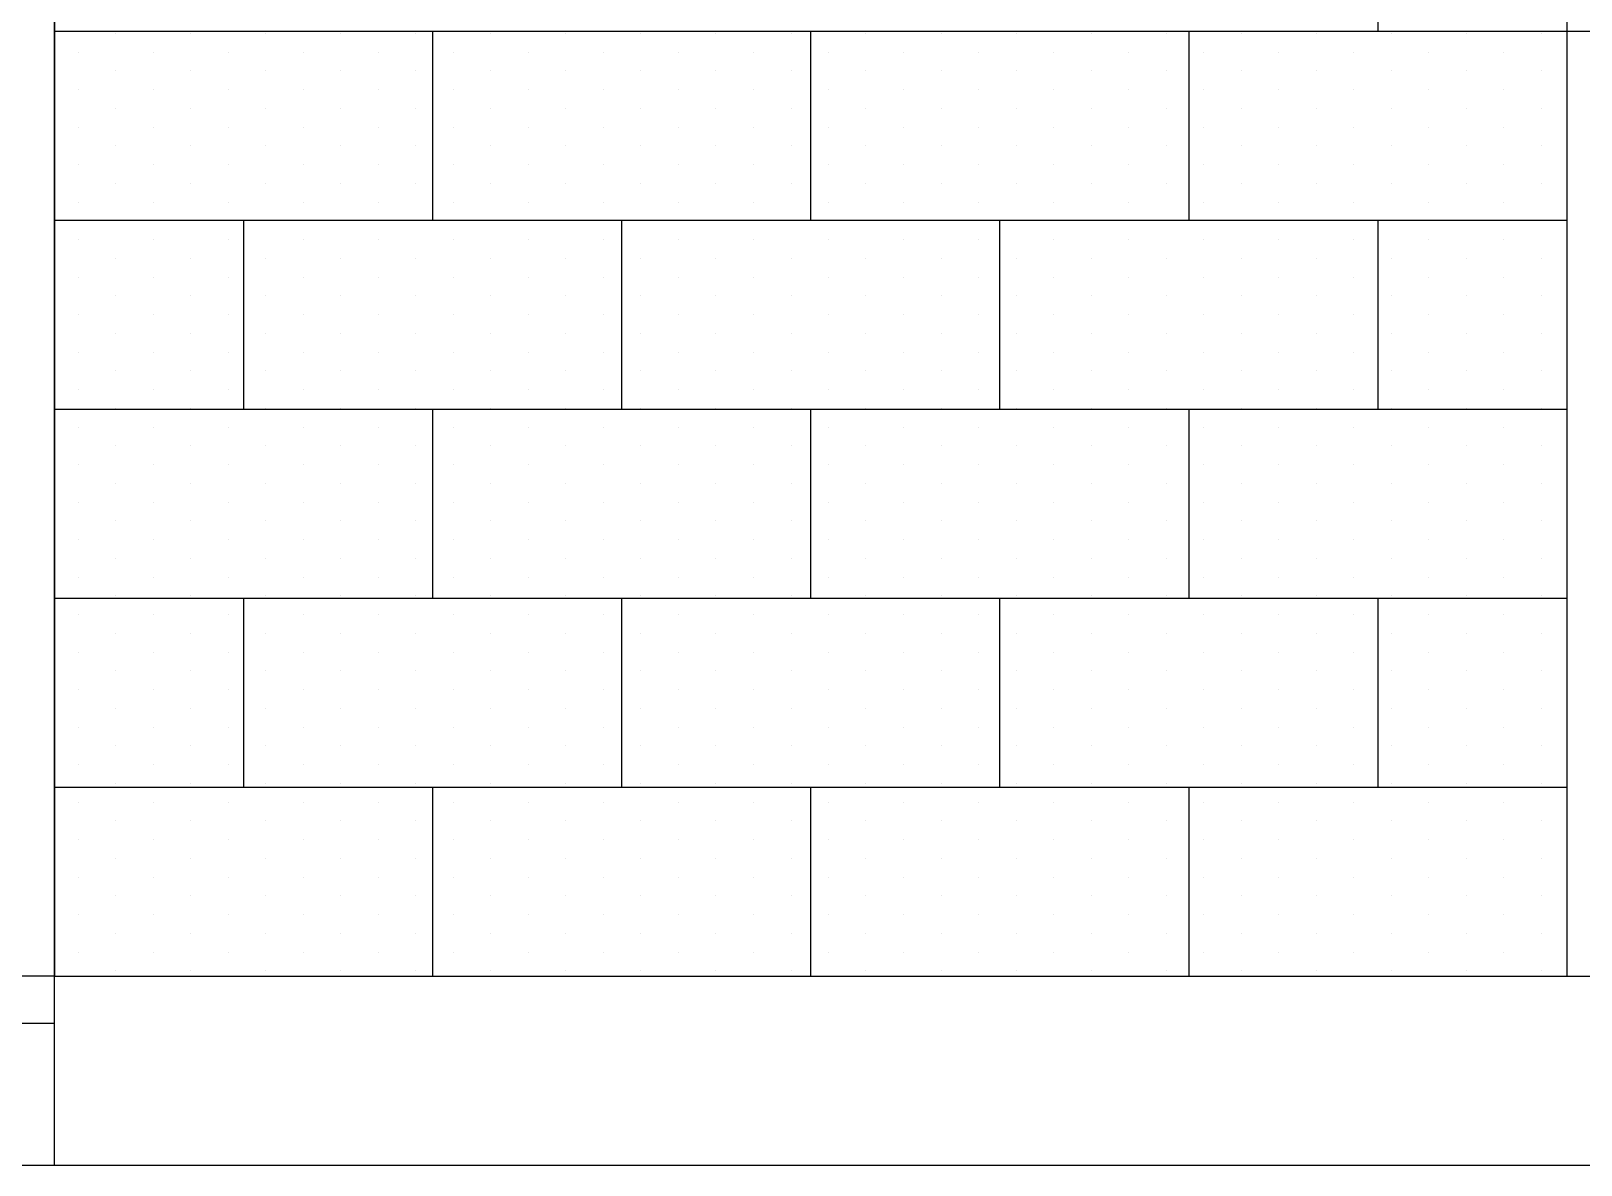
# Paper-space layout 'A000' of a CAD drawing. Header units: millimetres. Extents: x 0 to 841, y 0 to 594.
# Drawn here: x 555.79 to 588.6, y 86.9 to 110.9 of the extents above; entities that cross this region are included whole.
import ezdxf

# ---------------------------------------------------------------- set-up
doc = ezdxf.new("R2010")
doc.units = ezdxf.units.MM
doc.header["$MEASUREMENT"] = 0
doc.layers.add('A-ELEV-MBE1', color=7, linetype='Continuous', lineweight=25)
doc.layers.add('A-ELEV-PATT', color=8, linetype='Continuous', lineweight=13)

psp = doc.layouts.new('A000')

# ---------------------------------------------------------------- linework, layer by layer
at = {"layer": 'A-ELEV-MBE1'}
for p, q in [((556.293, 86.896), (556.293, 142.896)), ((556.293, 134.896), (556.293, 90.896)), ((588.293, 134.896), (588.293, 90.896)), ((584.293, 114.896), (584.293, 110.896)), ((556.293, 110.896), (588.293, 110.896)), ((564.293, 110.896), (564.293, 106.896)), ((572.293, 110.896), (572.293, 106.896)), ((580.293, 110.896), (580.293, 106.896)), ((588.293, 110.896), (604.293, 110.896)), ((556.293, 106.896), (588.293, 106.896)), ((560.293, 106.896), (560.293, 102.896)), ((568.293, 106.896), (568.293, 102.896)), ((576.293, 106.896), (576.293, 102.896)), ((584.293, 106.896), (584.293, 102.896)), ((556.293, 102.896), (588.293, 102.896)), ((564.293, 102.896), (564.293, 98.896)), ((572.293, 102.896), (572.293, 98.896)), ((580.293, 102.896), (580.293, 98.896)), ((556.293, 98.896), (588.293, 98.896)), ((560.293, 98.896), (560.293, 94.896)), ((568.293, 98.896), (568.293, 94.896)), ((576.293, 98.896), (576.293, 94.896)), ((584.293, 98.896), (584.293, 94.896)), ((556.293, 94.896), (588.293, 94.896)), ((564.293, 94.896), (564.293, 90.896)), ((572.293, 94.896), (572.293, 90.896)), ((580.293, 94.896), (580.293, 90.896)), ((556.293, 90.896), (553.319, 90.896)), ((556.293, 90.896), (664.293, 90.896)), ((536.293, 89.896), (556.293, 89.896)), ((492.293, 86.896), (702.204, 86.896))]:
    psp.add_line(p, q, dxfattribs=at)
at = {"layer": 'A-ELEV-PATT', "linetype": 'Continuous'}
for p, q in [((557.589, 110.848), (557.589, 110.848)), ((559.177, 110.848), (559.177, 110.848)), ((560.764, 110.848), (560.764, 110.848)), ((562.352, 110.848), (562.352, 110.848)), ((563.939, 110.848), (563.939, 110.848)), ((565.527, 110.848), (565.527, 110.848)), ((567.114, 110.848), (567.114, 110.848)), ((568.702, 110.848), (568.702, 110.848)), ((570.289, 110.848), (570.289, 110.848)), ((571.877, 110.848), (571.877, 110.848)), ((573.464, 110.848), (573.464, 110.848)), ((575.052, 110.848), (575.052, 110.848)), ((576.639, 110.848), (576.639, 110.848)), ((578.227, 110.848), (578.227, 110.848)), ((579.814, 110.848), (579.814, 110.848)), ((581.402, 110.848), (581.402, 110.848)), ((582.989, 110.848), (582.989, 110.848)), ((584.577, 110.848), (584.577, 110.848)), ((586.164, 110.848), (586.164, 110.848)), ((587.752, 110.848), (587.752, 110.848)), ((556.796, 110.451), (556.796, 110.451)), ((558.383, 110.451), (558.383, 110.451)), ((559.971, 110.451), (559.971, 110.451)), ((561.558, 110.451), (561.558, 110.451)), ((563.146, 110.451), (563.146, 110.451)), ((564.733, 110.451), (564.733, 110.451)), ((566.321, 110.451), (566.321, 110.451)), ((567.908, 110.451), (567.908, 110.451)), ((569.496, 110.451), (569.496, 110.451)), ((571.083, 110.451), (571.083, 110.451)), ((572.671, 110.451), (572.671, 110.451)), ((574.258, 110.451), (574.258, 110.451)), ((575.846, 110.451), (575.846, 110.451)), ((577.433, 110.451), (577.433, 110.451)), ((579.021, 110.451), (579.021, 110.451)), ((580.608, 110.451), (580.608, 110.451)), ((582.196, 110.451), (582.196, 110.451)), ((583.783, 110.451), (583.783, 110.451)), ((585.371, 110.451), (585.371, 110.451)), ((586.958, 110.451), (586.958, 110.451)), ((557.589, 110.054), (557.589, 110.054)), ((559.177, 110.054), (559.177, 110.054)), ((560.764, 110.054), (560.764, 110.054)), ((562.352, 110.054), (562.352, 110.054)), ((563.939, 110.054), (563.939, 110.054)), ((565.527, 110.054), (565.527, 110.054)), ((567.114, 110.054), (567.114, 110.054)), ((568.702, 110.054), (568.702, 110.054)), ((570.289, 110.054), (570.289, 110.054)), ((571.877, 110.054), (571.877, 110.054)), ((573.464, 110.054), (573.464, 110.054)), ((575.052, 110.054), (575.052, 110.054)), ((576.639, 110.054), (576.639, 110.054)), ((578.227, 110.054), (578.227, 110.054)), ((579.814, 110.054), (579.814, 110.054)), ((581.402, 110.054), (581.402, 110.054)), ((582.989, 110.054), (582.989, 110.054)), ((584.577, 110.054), (584.577, 110.054)), ((586.164, 110.054), (586.164, 110.054)), ((587.752, 110.054), (587.752, 110.054)), ((556.796, 109.658), (556.796, 109.658)), ((558.383, 109.658), (558.383, 109.658)), ((559.971, 109.658), (559.971, 109.658)), ((561.558, 109.658), (561.558, 109.658)), ((563.146, 109.658), (563.146, 109.658)), ((564.733, 109.658), (564.733, 109.658)), ((566.321, 109.658), (566.321, 109.658)), ((567.908, 109.658), (567.908, 109.658)), ((569.496, 109.658), (569.496, 109.658)), ((571.083, 109.658), (571.083, 109.658)), ((572.671, 109.658), (572.671, 109.658)), ((574.258, 109.658), (574.258, 109.658)), ((575.846, 109.658), (575.846, 109.658)), ((577.433, 109.658), (577.433, 109.658)), ((579.021, 109.658), (579.021, 109.658)), ((580.608, 109.658), (580.608, 109.658)), ((582.196, 109.658), (582.196, 109.658)), ((583.783, 109.658), (583.783, 109.658)), ((585.371, 109.658), (585.371, 109.658)), ((586.958, 109.658), (586.958, 109.658)), ((557.589, 109.261), (557.589, 109.261)), ((559.177, 109.261), (559.177, 109.261)), ((560.764, 109.261), (560.764, 109.261)), ((562.352, 109.261), (562.352, 109.261)), ((563.939, 109.261), (563.939, 109.261)), ((565.527, 109.261), (565.527, 109.261)), ((567.114, 109.261), (567.114, 109.261)), ((568.702, 109.261), (568.702, 109.261)), ((570.289, 109.261), (570.289, 109.261)), ((571.877, 109.261), (571.877, 109.261)), ((573.464, 109.261), (573.464, 109.261)), ((575.052, 109.261), (575.052, 109.261)), ((576.639, 109.261), (576.639, 109.261)), ((578.227, 109.261), (578.227, 109.261)), ((579.814, 109.261), (579.814, 109.261)), ((581.402, 109.261), (581.402, 109.261)), ((582.989, 109.261), (582.989, 109.261)), ((584.577, 109.261), (584.577, 109.261)), ((586.164, 109.261), (586.164, 109.261)), ((587.752, 109.261), (587.752, 109.261)), ((556.796, 108.864), (556.796, 108.864)), ((558.383, 108.864), (558.383, 108.864)), ((559.971, 108.864), (559.971, 108.864)), ((561.558, 108.864), (561.558, 108.864)), ((563.146, 108.864), (563.146, 108.864)), ((564.733, 108.864), (564.733, 108.864)), ((566.321, 108.864), (566.321, 108.864)), ((567.908, 108.864), (567.908, 108.864)), ((569.496, 108.864), (569.496, 108.864)), ((571.083, 108.864), (571.083, 108.864)), ((572.671, 108.864), (572.671, 108.864)), ((574.258, 108.864), (574.258, 108.864)), ((575.846, 108.864), (575.846, 108.864)), ((577.433, 108.864), (577.433, 108.864)), ((579.021, 108.864), (579.021, 108.864)), ((580.608, 108.864), (580.608, 108.864)), ((582.196, 108.864), (582.196, 108.864)), ((583.783, 108.864), (583.783, 108.864)), ((585.371, 108.864), (585.371, 108.864)), ((586.958, 108.864), (586.958, 108.864)), ((557.589, 108.467), (557.589, 108.467)), ((559.177, 108.467), (559.177, 108.467)), ((560.764, 108.467), (560.764, 108.467)), ((562.352, 108.467), (562.352, 108.467)), ((563.939, 108.467), (563.939, 108.467)), ((565.527, 108.467), (565.527, 108.467)), ((567.114, 108.467), (567.114, 108.467)), ((568.702, 108.467), (568.702, 108.467)), ((570.289, 108.467), (570.289, 108.467)), ((571.877, 108.467), (571.877, 108.467)), ((573.464, 108.467), (573.464, 108.467)), ((575.052, 108.467), (575.052, 108.467)), ((576.639, 108.467), (576.639, 108.467)), ((578.227, 108.467), (578.227, 108.467)), ((579.814, 108.467), (579.814, 108.467)), ((581.402, 108.467), (581.402, 108.467)), ((582.989, 108.467), (582.989, 108.467)), ((584.577, 108.467), (584.577, 108.467)), ((586.164, 108.467), (586.164, 108.467)), ((587.752, 108.467), (587.752, 108.467)), ((556.796, 108.07), (556.796, 108.07)), ((558.383, 108.07), (558.383, 108.07)), ((559.971, 108.07), (559.971, 108.07)), ((561.558, 108.07), (561.558, 108.07)), ((563.146, 108.07), (563.146, 108.07)), ((564.733, 108.07), (564.733, 108.07)), ((566.321, 108.07), (566.321, 108.07)), ((567.908, 108.07), (567.908, 108.07)), ((569.496, 108.07), (569.496, 108.07)), ((571.083, 108.07), (571.083, 108.07)), ((572.671, 108.07), (572.671, 108.07)), ((574.258, 108.07), (574.258, 108.07)), ((575.846, 108.07), (575.846, 108.07)), ((577.433, 108.07), (577.433, 108.07)), ((579.021, 108.07), (579.021, 108.07)), ((580.608, 108.07), (580.608, 108.07)), ((582.196, 108.07), (582.196, 108.07)), ((583.783, 108.07), (583.783, 108.07)), ((585.371, 108.07), (585.371, 108.07)), ((586.958, 108.07), (586.958, 108.07)), ((557.589, 107.673), (557.589, 107.673)), ((559.177, 107.673), (559.177, 107.673)), ((560.764, 107.673), (560.764, 107.673)), ((562.352, 107.673), (562.352, 107.673)), ((563.939, 107.673), (563.939, 107.673)), ((565.527, 107.673), (565.527, 107.673)), ((567.114, 107.673), (567.114, 107.673)), ((568.702, 107.673), (568.702, 107.673)), ((570.289, 107.673), (570.289, 107.673)), ((571.877, 107.673), (571.877, 107.673)), ((573.464, 107.673), (573.464, 107.673)), ((575.052, 107.673), (575.052, 107.673)), ((576.639, 107.673), (576.639, 107.673)), ((578.227, 107.673), (578.227, 107.673)), ((579.814, 107.673), (579.814, 107.673)), ((581.402, 107.673), (581.402, 107.673)), ((582.989, 107.673), (582.989, 107.673)), ((584.577, 107.673), (584.577, 107.673)), ((586.164, 107.673), (586.164, 107.673)), ((587.752, 107.673), (587.752, 107.673)), ((556.796, 107.276), (556.796, 107.276)), ((558.383, 107.276), (558.383, 107.276)), ((559.971, 107.276), (559.971, 107.276)), ((561.558, 107.276), (561.558, 107.276)), ((563.146, 107.276), (563.146, 107.276)), ((564.733, 107.276), (564.733, 107.276)), ((566.321, 107.276), (566.321, 107.276)), ((567.908, 107.276), (567.908, 107.276)), ((569.496, 107.276), (569.496, 107.276)), ((571.083, 107.276), (571.083, 107.276)), ((572.671, 107.276), (572.671, 107.276)), ((574.258, 107.276), (574.258, 107.276)), ((575.846, 107.276), (575.846, 107.276)), ((577.433, 107.276), (577.433, 107.276)), ((579.021, 107.276), (579.021, 107.276)), ((580.608, 107.276), (580.608, 107.276)), ((582.196, 107.276), (582.196, 107.276)), ((583.783, 107.276), (583.783, 107.276)), ((585.371, 107.276), (585.371, 107.276)), ((586.958, 107.276), (586.958, 107.276)), ((557.589, 106.879), (557.589, 106.879)), ((559.177, 106.879), (559.177, 106.879)), ((560.764, 106.879), (560.764, 106.879)), ((562.352, 106.879), (562.352, 106.879)), ((563.939, 106.879), (563.939, 106.879)), ((565.527, 106.879), (565.527, 106.879)), ((567.114, 106.879), (567.114, 106.879)), ((568.702, 106.879), (568.702, 106.879)), ((570.289, 106.879), (570.289, 106.879)), ((571.877, 106.879), (571.877, 106.879)), ((573.464, 106.879), (573.464, 106.879)), ((575.052, 106.879), (575.052, 106.879)), ((576.639, 106.879), (576.639, 106.879)), ((578.227, 106.879), (578.227, 106.879)), ((579.814, 106.879), (579.814, 106.879)), ((581.402, 106.879), (581.402, 106.879)), ((582.989, 106.879), (582.989, 106.879)), ((584.577, 106.879), (584.577, 106.879)), ((586.164, 106.879), (586.164, 106.879)), ((587.752, 106.879), (587.752, 106.879)), ((556.796, 106.483), (556.796, 106.483)), ((558.383, 106.483), (558.383, 106.483)), ((559.971, 106.483), (559.971, 106.483)), ((561.558, 106.483), (561.558, 106.483)), ((563.146, 106.483), (563.146, 106.483)), ((564.733, 106.483), (564.733, 106.483)), ((566.321, 106.483), (566.321, 106.483)), ((567.908, 106.483), (567.908, 106.483)), ((569.496, 106.483), (569.496, 106.483)), ((571.083, 106.483), (571.083, 106.483)), ((572.671, 106.483), (572.671, 106.483)), ((574.258, 106.483), (574.258, 106.483)), ((575.846, 106.483), (575.846, 106.483)), ((577.433, 106.483), (577.433, 106.483)), ((579.021, 106.483), (579.021, 106.483)), ((580.608, 106.483), (580.608, 106.483)), ((582.196, 106.483), (582.196, 106.483)), ((583.783, 106.483), (583.783, 106.483)), ((585.371, 106.483), (585.371, 106.483)), ((586.958, 106.483), (586.958, 106.483)), ((557.589, 106.086), (557.589, 106.086)), ((559.177, 106.086), (559.177, 106.086)), ((560.764, 106.086), (560.764, 106.086)), ((562.352, 106.086), (562.352, 106.086)), ((563.939, 106.086), (563.939, 106.086)), ((565.527, 106.086), (565.527, 106.086)), ((567.114, 106.086), (567.114, 106.086)), ((568.702, 106.086), (568.702, 106.086)), ((570.289, 106.086), (570.289, 106.086)), ((571.877, 106.086), (571.877, 106.086)), ((573.464, 106.086), (573.464, 106.086)), ((575.052, 106.086), (575.052, 106.086)), ((576.639, 106.086), (576.639, 106.086)), ((578.227, 106.086), (578.227, 106.086)), ((579.814, 106.086), (579.814, 106.086)), ((581.402, 106.086), (581.402, 106.086)), ((582.989, 106.086), (582.989, 106.086)), ((584.577, 106.086), (584.577, 106.086)), ((586.164, 106.086), (586.164, 106.086)), ((587.752, 106.086), (587.752, 106.086)), ((556.796, 105.689), (556.796, 105.689)), ((558.383, 105.689), (558.383, 105.689)), ((559.971, 105.689), (559.971, 105.689)), ((561.558, 105.689), (561.558, 105.689)), ((563.146, 105.689), (563.146, 105.689)), ((564.733, 105.689), (564.733, 105.689)), ((566.321, 105.689), (566.321, 105.689)), ((567.908, 105.689), (567.908, 105.689)), ((569.496, 105.689), (569.496, 105.689)), ((571.083, 105.689), (571.083, 105.689)), ((572.671, 105.689), (572.671, 105.689)), ((574.258, 105.689), (574.258, 105.689)), ((575.846, 105.689), (575.846, 105.689)), ((577.433, 105.689), (577.433, 105.689)), ((579.021, 105.689), (579.021, 105.689)), ((580.608, 105.689), (580.608, 105.689)), ((582.196, 105.689), (582.196, 105.689)), ((583.783, 105.689), (583.783, 105.689)), ((585.371, 105.689), (585.371, 105.689)), ((586.958, 105.689), (586.958, 105.689)), ((557.589, 105.292), (557.589, 105.292)), ((559.177, 105.292), (559.177, 105.292)), ((560.764, 105.292), (560.764, 105.292)), ((562.352, 105.292), (562.352, 105.292)), ((563.939, 105.292), (563.939, 105.292)), ((565.527, 105.292), (565.527, 105.292)), ((567.114, 105.292), (567.114, 105.292)), ((568.702, 105.292), (568.702, 105.292)), ((570.289, 105.292), (570.289, 105.292)), ((571.877, 105.292), (571.877, 105.292)), ((573.464, 105.292), (573.464, 105.292)), ((575.052, 105.292), (575.052, 105.292)), ((576.639, 105.292), (576.639, 105.292)), ((578.227, 105.292), (578.227, 105.292)), ((579.814, 105.292), (579.814, 105.292)), ((581.402, 105.292), (581.402, 105.292)), ((582.989, 105.292), (582.989, 105.292)), ((584.577, 105.292), (584.577, 105.292)), ((586.164, 105.292), (586.164, 105.292)), ((587.752, 105.292), (587.752, 105.292)), ((556.796, 104.895), (556.796, 104.895)), ((558.383, 104.895), (558.383, 104.895)), ((559.971, 104.895), (559.971, 104.895)), ((561.558, 104.895), (561.558, 104.895)), ((563.146, 104.895), (563.146, 104.895)), ((564.733, 104.895), (564.733, 104.895)), ((566.321, 104.895), (566.321, 104.895)), ((567.908, 104.895), (567.908, 104.895)), ((569.496, 104.895), (569.496, 104.895)), ((571.083, 104.895), (571.083, 104.895)), ((572.671, 104.895), (572.671, 104.895)), ((574.258, 104.895), (574.258, 104.895)), ((575.846, 104.895), (575.846, 104.895)), ((577.433, 104.895), (577.433, 104.895)), ((579.021, 104.895), (579.021, 104.895)), ((580.608, 104.895), (580.608, 104.895)), ((582.196, 104.895), (582.196, 104.895)), ((583.783, 104.895), (583.783, 104.895)), ((585.371, 104.895), (585.371, 104.895)), ((586.958, 104.895), (586.958, 104.895)), ((557.589, 104.498), (557.589, 104.498)), ((559.177, 104.498), (559.177, 104.498)), ((560.764, 104.498), (560.764, 104.498)), ((562.352, 104.498), (562.352, 104.498)), ((563.939, 104.498), (563.939, 104.498)), ((565.527, 104.498), (565.527, 104.498)), ((567.114, 104.498), (567.114, 104.498)), ((568.702, 104.498), (568.702, 104.498)), ((570.289, 104.498), (570.289, 104.498)), ((571.877, 104.498), (571.877, 104.498)), ((573.464, 104.498), (573.464, 104.498)), ((575.052, 104.498), (575.052, 104.498)), ((576.639, 104.498), (576.639, 104.498)), ((578.227, 104.498), (578.227, 104.498)), ((579.814, 104.498), (579.814, 104.498)), ((581.402, 104.498), (581.402, 104.498)), ((582.989, 104.498), (582.989, 104.498)), ((584.577, 104.498), (584.577, 104.498)), ((586.164, 104.498), (586.164, 104.498)), ((587.752, 104.498), (587.752, 104.498)), ((556.796, 104.101), (556.796, 104.101)), ((558.383, 104.101), (558.383, 104.101)), ((559.971, 104.101), (559.971, 104.101)), ((561.558, 104.101), (561.558, 104.101)), ((563.146, 104.101), (563.146, 104.101)), ((564.733, 104.101), (564.733, 104.101)), ((566.321, 104.101), (566.321, 104.101)), ((567.908, 104.101), (567.908, 104.101)), ((569.496, 104.101), (569.496, 104.101)), ((571.083, 104.101), (571.083, 104.101)), ((572.671, 104.101), (572.671, 104.101)), ((574.258, 104.101), (574.258, 104.101)), ((575.846, 104.101), (575.846, 104.101)), ((577.433, 104.101), (577.433, 104.101)), ((579.021, 104.101), (579.021, 104.101)), ((580.608, 104.101), (580.608, 104.101)), ((582.196, 104.101), (582.196, 104.101)), ((583.783, 104.101), (583.783, 104.101)), ((585.371, 104.101), (585.371, 104.101)), ((586.958, 104.101), (586.958, 104.101)), ((557.589, 103.704), (557.589, 103.704)), ((559.177, 103.704), (559.177, 103.704)), ((560.764, 103.704), (560.764, 103.704)), ((562.352, 103.704), (562.352, 103.704)), ((563.939, 103.704), (563.939, 103.704)), ((565.527, 103.704), (565.527, 103.704)), ((567.114, 103.704), (567.114, 103.704)), ((568.702, 103.704), (568.702, 103.704)), ((570.289, 103.704), (570.289, 103.704)), ((571.877, 103.704), (571.877, 103.704)), ((573.464, 103.704), (573.464, 103.704)), ((575.052, 103.704), (575.052, 103.704)), ((576.639, 103.704), (576.639, 103.704)), ((578.227, 103.704), (578.227, 103.704)), ((579.814, 103.704), (579.814, 103.704)), ((581.402, 103.704), (581.402, 103.704)), ((582.989, 103.704), (582.989, 103.704)), ((584.577, 103.704), (584.577, 103.704)), ((586.164, 103.704), (586.164, 103.704)), ((587.752, 103.704), (587.752, 103.704)), ((556.796, 103.308), (556.796, 103.308)), ((558.383, 103.308), (558.383, 103.308)), ((559.971, 103.308), (559.971, 103.308)), ((561.558, 103.308), (561.558, 103.308)), ((563.146, 103.308), (563.146, 103.308)), ((564.733, 103.308), (564.733, 103.308)), ((566.321, 103.308), (566.321, 103.308)), ((567.908, 103.308), (567.908, 103.308)), ((569.496, 103.308), (569.496, 103.308)), ((571.083, 103.308), (571.083, 103.308)), ((572.671, 103.308), (572.671, 103.308)), ((574.258, 103.308), (574.258, 103.308)), ((575.846, 103.308), (575.846, 103.308)), ((577.433, 103.308), (577.433, 103.308)), ((579.021, 103.308), (579.021, 103.308)), ((580.608, 103.308), (580.608, 103.308)), ((582.196, 103.308), (582.196, 103.308)), ((583.783, 103.308), (583.783, 103.308)), ((585.371, 103.308), (585.371, 103.308)), ((586.958, 103.308), (586.958, 103.308)), ((557.589, 102.911), (557.589, 102.911)), ((559.177, 102.911), (559.177, 102.911)), ((560.764, 102.911), (560.764, 102.911)), ((562.352, 102.911), (562.352, 102.911)), ((563.939, 102.911), (563.939, 102.911)), ((565.527, 102.911), (565.527, 102.911)), ((567.114, 102.911), (567.114, 102.911)), ((568.702, 102.911), (568.702, 102.911)), ((570.289, 102.911), (570.289, 102.911)), ((571.877, 102.911), (571.877, 102.911)), ((573.464, 102.911), (573.464, 102.911)), ((575.052, 102.911), (575.052, 102.911)), ((576.639, 102.911), (576.639, 102.911)), ((578.227, 102.911), (578.227, 102.911)), ((579.814, 102.911), (579.814, 102.911)), ((581.402, 102.911), (581.402, 102.911)), ((582.989, 102.911), (582.989, 102.911)), ((584.577, 102.911), (584.577, 102.911)), ((586.164, 102.911), (586.164, 102.911)), ((587.752, 102.911), (587.752, 102.911)), ((556.796, 102.514), (556.796, 102.514)), ((558.383, 102.514), (558.383, 102.514)), ((559.971, 102.514), (559.971, 102.514)), ((561.558, 102.514), (561.558, 102.514)), ((563.146, 102.514), (563.146, 102.514)), ((564.733, 102.514), (564.733, 102.514)), ((566.321, 102.514), (566.321, 102.514)), ((567.908, 102.514), (567.908, 102.514)), ((569.496, 102.514), (569.496, 102.514)), ((571.083, 102.514), (571.083, 102.514)), ((572.671, 102.514), (572.671, 102.514)), ((574.258, 102.514), (574.258, 102.514)), ((575.846, 102.514), (575.846, 102.514)), ((577.433, 102.514), (577.433, 102.514)), ((579.021, 102.514), (579.021, 102.514)), ((580.608, 102.514), (580.608, 102.514)), ((582.196, 102.514), (582.196, 102.514)), ((583.783, 102.514), (583.783, 102.514)), ((585.371, 102.514), (585.371, 102.514)), ((586.958, 102.514), (586.958, 102.514)), ((557.589, 102.117), (557.589, 102.117)), ((559.177, 102.117), (559.177, 102.117)), ((560.764, 102.117), (560.764, 102.117)), ((562.352, 102.117), (562.352, 102.117)), ((563.939, 102.117), (563.939, 102.117)), ((565.527, 102.117), (565.527, 102.117)), ((567.114, 102.117), (567.114, 102.117)), ((568.702, 102.117), (568.702, 102.117)), ((570.289, 102.117), (570.289, 102.117)), ((571.877, 102.117), (571.877, 102.117)), ((573.464, 102.117), (573.464, 102.117)), ((575.052, 102.117), (575.052, 102.117)), ((576.639, 102.117), (576.639, 102.117)), ((578.227, 102.117), (578.227, 102.117)), ((579.814, 102.117), (579.814, 102.117)), ((581.402, 102.117), (581.402, 102.117)), ((582.989, 102.117), (582.989, 102.117)), ((584.577, 102.117), (584.577, 102.117)), ((586.164, 102.117), (586.164, 102.117)), ((587.752, 102.117), (587.752, 102.117)), ((556.796, 101.72), (556.796, 101.72)), ((558.383, 101.72), (558.383, 101.72)), ((559.971, 101.72), (559.971, 101.72)), ((561.558, 101.72), (561.558, 101.72)), ((563.146, 101.72), (563.146, 101.72)), ((564.733, 101.72), (564.733, 101.72)), ((566.321, 101.72), (566.321, 101.72)), ((567.908, 101.72), (567.908, 101.72)), ((569.496, 101.72), (569.496, 101.72)), ((571.083, 101.72), (571.083, 101.72)), ((572.671, 101.72), (572.671, 101.72)), ((574.258, 101.72), (574.258, 101.72)), ((575.846, 101.72), (575.846, 101.72)), ((577.433, 101.72), (577.433, 101.72)), ((579.021, 101.72), (579.021, 101.72)), ((580.608, 101.72), (580.608, 101.72)), ((582.196, 101.72), (582.196, 101.72)), ((583.783, 101.72), (583.783, 101.72)), ((585.371, 101.72), (585.371, 101.72)), ((586.958, 101.72), (586.958, 101.72)), ((557.589, 101.323), (557.589, 101.323)), ((559.177, 101.323), (559.177, 101.323)), ((560.764, 101.323), (560.764, 101.323)), ((562.352, 101.323), (562.352, 101.323)), ((563.939, 101.323), (563.939, 101.323)), ((565.527, 101.323), (565.527, 101.323)), ((567.114, 101.323), (567.114, 101.323)), ((568.702, 101.323), (568.702, 101.323)), ((570.289, 101.323), (570.289, 101.323)), ((571.877, 101.323), (571.877, 101.323)), ((573.464, 101.323), (573.464, 101.323)), ((575.052, 101.323), (575.052, 101.323)), ((576.639, 101.323), (576.639, 101.323)), ((578.227, 101.323), (578.227, 101.323)), ((579.814, 101.323), (579.814, 101.323)), ((581.402, 101.323), (581.402, 101.323)), ((582.989, 101.323), (582.989, 101.323)), ((584.577, 101.323), (584.577, 101.323)), ((586.164, 101.323), (586.164, 101.323)), ((587.752, 101.323), (587.752, 101.323)), ((556.796, 100.926), (556.796, 100.926)), ((558.383, 100.926), (558.383, 100.926)), ((559.971, 100.926), (559.971, 100.926)), ((561.558, 100.926), (561.558, 100.926)), ((563.146, 100.926), (563.146, 100.926)), ((564.733, 100.926), (564.733, 100.926)), ((566.321, 100.926), (566.321, 100.926)), ((567.908, 100.926), (567.908, 100.926)), ((569.496, 100.926), (569.496, 100.926)), ((571.083, 100.926), (571.083, 100.926)), ((572.671, 100.926), (572.671, 100.926)), ((574.258, 100.926), (574.258, 100.926)), ((575.846, 100.926), (575.846, 100.926)), ((577.433, 100.926), (577.433, 100.926)), ((579.021, 100.926), (579.021, 100.926)), ((580.608, 100.926), (580.608, 100.926)), ((582.196, 100.926), (582.196, 100.926)), ((583.783, 100.926), (583.783, 100.926)), ((585.371, 100.926), (585.371, 100.926)), ((586.958, 100.926), (586.958, 100.926)), ((557.589, 100.529), (557.589, 100.529)), ((559.177, 100.529), (559.177, 100.529)), ((560.764, 100.529), (560.764, 100.529)), ((562.352, 100.529), (562.352, 100.529)), ((563.939, 100.529), (563.939, 100.529)), ((565.527, 100.529), (565.527, 100.529)), ((567.114, 100.529), (567.114, 100.529)), ((568.702, 100.529), (568.702, 100.529)), ((570.289, 100.529), (570.289, 100.529)), ((571.877, 100.529), (571.877, 100.529)), ((573.464, 100.529), (573.464, 100.529)), ((575.052, 100.529), (575.052, 100.529)), ((576.639, 100.529), (576.639, 100.529)), ((578.227, 100.529), (578.227, 100.529)), ((579.814, 100.529), (579.814, 100.529)), ((581.402, 100.529), (581.402, 100.529)), ((582.989, 100.529), (582.989, 100.529)), ((584.577, 100.529), (584.577, 100.529)), ((586.164, 100.529), (586.164, 100.529)), ((587.752, 100.529), (587.752, 100.529)), ((556.796, 100.133), (556.796, 100.133)), ((558.383, 100.133), (558.383, 100.133)), ((559.971, 100.133), (559.971, 100.133)), ((561.558, 100.133), (561.558, 100.133)), ((563.146, 100.133), (563.146, 100.133)), ((564.733, 100.133), (564.733, 100.133)), ((566.321, 100.133), (566.321, 100.133)), ((567.908, 100.133), (567.908, 100.133)), ((569.496, 100.133), (569.496, 100.133)), ((571.083, 100.133), (571.083, 100.133)), ((572.671, 100.133), (572.671, 100.133)), ((574.258, 100.133), (574.258, 100.133)), ((575.846, 100.133), (575.846, 100.133)), ((577.433, 100.133), (577.433, 100.133)), ((579.021, 100.133), (579.021, 100.133)), ((580.608, 100.133), (580.608, 100.133)), ((582.196, 100.133), (582.196, 100.133)), ((583.783, 100.133), (583.783, 100.133)), ((585.371, 100.133), (585.371, 100.133)), ((586.958, 100.133), (586.958, 100.133)), ((557.589, 99.736), (557.589, 99.736)), ((559.177, 99.736), (559.177, 99.736)), ((560.764, 99.736), (560.764, 99.736)), ((562.352, 99.736), (562.352, 99.736)), ((563.939, 99.736), (563.939, 99.736)), ((565.527, 99.736), (565.527, 99.736)), ((567.114, 99.736), (567.114, 99.736)), ((568.702, 99.736), (568.702, 99.736)), ((570.289, 99.736), (570.289, 99.736)), ((571.877, 99.736), (571.877, 99.736)), ((573.464, 99.736), (573.464, 99.736)), ((575.052, 99.736), (575.052, 99.736)), ((576.639, 99.736), (576.639, 99.736)), ((578.227, 99.736), (578.227, 99.736)), ((579.814, 99.736), (579.814, 99.736)), ((581.402, 99.736), (581.402, 99.736)), ((582.989, 99.736), (582.989, 99.736)), ((584.577, 99.736), (584.577, 99.736)), ((586.164, 99.736), (586.164, 99.736)), ((587.752, 99.736), (587.752, 99.736)), ((556.796, 99.339), (556.796, 99.339)), ((558.383, 99.339), (558.383, 99.339)), ((559.971, 99.339), (559.971, 99.339)), ((561.558, 99.339), (561.558, 99.339)), ((563.146, 99.339), (563.146, 99.339)), ((564.733, 99.339), (564.733, 99.339)), ((566.321, 99.339), (566.321, 99.339)), ((567.908, 99.339), (567.908, 99.339)), ((569.496, 99.339), (569.496, 99.339)), ((571.083, 99.339), (571.083, 99.339)), ((572.671, 99.339), (572.671, 99.339)), ((574.258, 99.339), (574.258, 99.339)), ((575.846, 99.339), (575.846, 99.339)), ((577.433, 99.339), (577.433, 99.339)), ((579.021, 99.339), (579.021, 99.339)), ((580.608, 99.339), (580.608, 99.339)), ((582.196, 99.339), (582.196, 99.339)), ((583.783, 99.339), (583.783, 99.339)), ((585.371, 99.339), (585.371, 99.339)), ((586.958, 99.339), (586.958, 99.339)), ((557.589, 98.942), (557.589, 98.942)), ((559.177, 98.942), (559.177, 98.942)), ((560.764, 98.942), (560.764, 98.942)), ((562.352, 98.942), (562.352, 98.942)), ((563.939, 98.942), (563.939, 98.942)), ((565.527, 98.942), (565.527, 98.942)), ((567.114, 98.942), (567.114, 98.942)), ((568.702, 98.942), (568.702, 98.942)), ((570.289, 98.942), (570.289, 98.942)), ((571.877, 98.942), (571.877, 98.942)), ((573.464, 98.942), (573.464, 98.942)), ((575.052, 98.942), (575.052, 98.942)), ((576.639, 98.942), (576.639, 98.942)), ((578.227, 98.942), (578.227, 98.942)), ((579.814, 98.942), (579.814, 98.942)), ((581.402, 98.942), (581.402, 98.942)), ((582.989, 98.942), (582.989, 98.942)), ((584.577, 98.942), (584.577, 98.942)), ((586.164, 98.942), (586.164, 98.942)), ((587.752, 98.942), (587.752, 98.942)), ((556.796, 98.545), (556.796, 98.545)), ((558.383, 98.545), (558.383, 98.545)), ((559.971, 98.545), (559.971, 98.545)), ((561.558, 98.545), (561.558, 98.545)), ((563.146, 98.545), (563.146, 98.545)), ((564.733, 98.545), (564.733, 98.545)), ((566.321, 98.545), (566.321, 98.545)), ((567.908, 98.545), (567.908, 98.545)), ((569.496, 98.545), (569.496, 98.545)), ((571.083, 98.545), (571.083, 98.545)), ((572.671, 98.545), (572.671, 98.545)), ((574.258, 98.545), (574.258, 98.545)), ((575.846, 98.545), (575.846, 98.545)), ((577.433, 98.545), (577.433, 98.545)), ((579.021, 98.545), (579.021, 98.545)), ((580.608, 98.545), (580.608, 98.545)), ((582.196, 98.545), (582.196, 98.545)), ((583.783, 98.545), (583.783, 98.545)), ((585.371, 98.545), (585.371, 98.545)), ((586.958, 98.545), (586.958, 98.545)), ((557.589, 98.148), (557.589, 98.148)), ((559.177, 98.148), (559.177, 98.148)), ((560.764, 98.148), (560.764, 98.148)), ((562.352, 98.148), (562.352, 98.148)), ((563.939, 98.148), (563.939, 98.148)), ((565.527, 98.148), (565.527, 98.148)), ((567.114, 98.148), (567.114, 98.148)), ((568.702, 98.148), (568.702, 98.148)), ((570.289, 98.148), (570.289, 98.148)), ((571.877, 98.148), (571.877, 98.148)), ((573.464, 98.148), (573.464, 98.148)), ((575.052, 98.148), (575.052, 98.148)), ((576.639, 98.148), (576.639, 98.148)), ((578.227, 98.148), (578.227, 98.148)), ((579.814, 98.148), (579.814, 98.148)), ((581.402, 98.148), (581.402, 98.148)), ((582.989, 98.148), (582.989, 98.148)), ((584.577, 98.148), (584.577, 98.148)), ((586.164, 98.148), (586.164, 98.148)), ((587.752, 98.148), (587.752, 98.148)), ((556.796, 97.751), (556.796, 97.751)), ((558.383, 97.751), (558.383, 97.751)), ((559.971, 97.751), (559.971, 97.751)), ((561.558, 97.751), (561.558, 97.751)), ((563.146, 97.751), (563.146, 97.751)), ((564.733, 97.751), (564.733, 97.751)), ((566.321, 97.751), (566.321, 97.751)), ((567.908, 97.751), (567.908, 97.751)), ((569.496, 97.751), (569.496, 97.751)), ((571.083, 97.751), (571.083, 97.751)), ((572.671, 97.751), (572.671, 97.751)), ((574.258, 97.751), (574.258, 97.751)), ((575.846, 97.751), (575.846, 97.751)), ((577.433, 97.751), (577.433, 97.751)), ((579.021, 97.751), (579.021, 97.751)), ((580.608, 97.751), (580.608, 97.751)), ((582.196, 97.751), (582.196, 97.751)), ((583.783, 97.751), (583.783, 97.751)), ((585.371, 97.751), (585.371, 97.751)), ((586.958, 97.751), (586.958, 97.751)), ((557.589, 97.354), (557.589, 97.354)), ((559.177, 97.354), (559.177, 97.354)), ((560.764, 97.354), (560.764, 97.354)), ((562.352, 97.354), (562.352, 97.354)), ((563.939, 97.354), (563.939, 97.354)), ((565.527, 97.354), (565.527, 97.354)), ((567.114, 97.354), (567.114, 97.354)), ((568.702, 97.354), (568.702, 97.354)), ((570.289, 97.354), (570.289, 97.354)), ((571.877, 97.354), (571.877, 97.354)), ((573.464, 97.354), (573.464, 97.354)), ((575.052, 97.354), (575.052, 97.354)), ((576.639, 97.354), (576.639, 97.354)), ((578.227, 97.354), (578.227, 97.354)), ((579.814, 97.354), (579.814, 97.354)), ((581.402, 97.354), (581.402, 97.354)), ((582.989, 97.354), (582.989, 97.354)), ((584.577, 97.354), (584.577, 97.354)), ((586.164, 97.354), (586.164, 97.354)), ((587.752, 97.354), (587.752, 97.354)), ((556.796, 96.958), (556.796, 96.958)), ((558.383, 96.958), (558.383, 96.958)), ((559.971, 96.958), (559.971, 96.958)), ((561.558, 96.958), (561.558, 96.958)), ((563.146, 96.958), (563.146, 96.958)), ((564.733, 96.958), (564.733, 96.958)), ((566.321, 96.958), (566.321, 96.958)), ((567.908, 96.958), (567.908, 96.958)), ((569.496, 96.958), (569.496, 96.958)), ((571.083, 96.958), (571.083, 96.958)), ((572.671, 96.958), (572.671, 96.958)), ((574.258, 96.958), (574.258, 96.958)), ((575.846, 96.958), (575.846, 96.958)), ((577.433, 96.958), (577.433, 96.958)), ((579.021, 96.958), (579.021, 96.958)), ((580.608, 96.958), (580.608, 96.958)), ((582.196, 96.958), (582.196, 96.958)), ((583.783, 96.958), (583.783, 96.958)), ((585.371, 96.958), (585.371, 96.958)), ((586.958, 96.958), (586.958, 96.958)), ((557.589, 96.561), (557.589, 96.561)), ((559.177, 96.561), (559.177, 96.561)), ((560.764, 96.561), (560.764, 96.561)), ((562.352, 96.561), (562.352, 96.561)), ((563.939, 96.561), (563.939, 96.561)), ((565.527, 96.561), (565.527, 96.561)), ((567.114, 96.561), (567.114, 96.561)), ((568.702, 96.561), (568.702, 96.561)), ((570.289, 96.561), (570.289, 96.561)), ((571.877, 96.561), (571.877, 96.561)), ((573.464, 96.561), (573.464, 96.561)), ((575.052, 96.561), (575.052, 96.561)), ((576.639, 96.561), (576.639, 96.561)), ((578.227, 96.561), (578.227, 96.561)), ((579.814, 96.561), (579.814, 96.561)), ((581.402, 96.561), (581.402, 96.561)), ((582.989, 96.561), (582.989, 96.561)), ((584.577, 96.561), (584.577, 96.561)), ((586.164, 96.561), (586.164, 96.561)), ((587.752, 96.561), (587.752, 96.561)), ((556.796, 96.164), (556.796, 96.164)), ((558.383, 96.164), (558.383, 96.164)), ((559.971, 96.164), (559.971, 96.164)), ((561.558, 96.164), (561.558, 96.164)), ((563.146, 96.164), (563.146, 96.164)), ((564.733, 96.164), (564.733, 96.164)), ((566.321, 96.164), (566.321, 96.164)), ((567.908, 96.164), (567.908, 96.164)), ((569.496, 96.164), (569.496, 96.164)), ((571.083, 96.164), (571.083, 96.164)), ((572.671, 96.164), (572.671, 96.164)), ((574.258, 96.164), (574.258, 96.164)), ((575.846, 96.164), (575.846, 96.164)), ((577.433, 96.164), (577.433, 96.164)), ((579.021, 96.164), (579.021, 96.164)), ((580.608, 96.164), (580.608, 96.164)), ((582.196, 96.164), (582.196, 96.164)), ((583.783, 96.164), (583.783, 96.164)), ((585.371, 96.164), (585.371, 96.164)), ((586.958, 96.164), (586.958, 96.164)), ((557.589, 95.767), (557.589, 95.767)), ((559.177, 95.767), (559.177, 95.767)), ((560.764, 95.767), (560.764, 95.767)), ((562.352, 95.767), (562.352, 95.767)), ((563.939, 95.767), (563.939, 95.767)), ((565.527, 95.767), (565.527, 95.767)), ((567.114, 95.767), (567.114, 95.767)), ((568.702, 95.767), (568.702, 95.767)), ((570.289, 95.767), (570.289, 95.767)), ((571.877, 95.767), (571.877, 95.767)), ((573.464, 95.767), (573.464, 95.767)), ((575.052, 95.767), (575.052, 95.767)), ((576.639, 95.767), (576.639, 95.767)), ((578.227, 95.767), (578.227, 95.767)), ((579.814, 95.767), (579.814, 95.767)), ((581.402, 95.767), (581.402, 95.767)), ((582.989, 95.767), (582.989, 95.767)), ((584.577, 95.767), (584.577, 95.767)), ((586.164, 95.767), (586.164, 95.767)), ((587.752, 95.767), (587.752, 95.767)), ((556.796, 95.37), (556.796, 95.37)), ((558.383, 95.37), (558.383, 95.37)), ((559.971, 95.37), (559.971, 95.37)), ((561.558, 95.37), (561.558, 95.37)), ((563.146, 95.37), (563.146, 95.37)), ((564.733, 95.37), (564.733, 95.37)), ((566.321, 95.37), (566.321, 95.37)), ((567.908, 95.37), (567.908, 95.37)), ((569.496, 95.37), (569.496, 95.37)), ((571.083, 95.37), (571.083, 95.37)), ((572.671, 95.37), (572.671, 95.37)), ((574.258, 95.37), (574.258, 95.37)), ((575.846, 95.37), (575.846, 95.37)), ((577.433, 95.37), (577.433, 95.37)), ((579.021, 95.37), (579.021, 95.37)), ((580.608, 95.37), (580.608, 95.37)), ((582.196, 95.37), (582.196, 95.37)), ((583.783, 95.37), (583.783, 95.37)), ((585.371, 95.37), (585.371, 95.37)), ((586.958, 95.37), (586.958, 95.37)), ((557.589, 94.973), (557.589, 94.973)), ((559.177, 94.973), (559.177, 94.973)), ((560.764, 94.973), (560.764, 94.973)), ((562.352, 94.973), (562.352, 94.973)), ((563.939, 94.973), (563.939, 94.973)), ((565.527, 94.973), (565.527, 94.973)), ((567.114, 94.973), (567.114, 94.973)), ((568.702, 94.973), (568.702, 94.973)), ((570.289, 94.973), (570.289, 94.973)), ((571.877, 94.973), (571.877, 94.973)), ((573.464, 94.973), (573.464, 94.973)), ((575.052, 94.973), (575.052, 94.973)), ((576.639, 94.973), (576.639, 94.973)), ((578.227, 94.973), (578.227, 94.973)), ((579.814, 94.973), (579.814, 94.973)), ((581.402, 94.973), (581.402, 94.973)), ((582.989, 94.973), (582.989, 94.973)), ((584.577, 94.973), (584.577, 94.973)), ((586.164, 94.973), (586.164, 94.973)), ((587.752, 94.973), (587.752, 94.973)), ((556.796, 94.576), (556.796, 94.576)), ((558.383, 94.576), (558.383, 94.576)), ((559.971, 94.576), (559.971, 94.576)), ((561.558, 94.576), (561.558, 94.576)), ((563.146, 94.576), (563.146, 94.576)), ((564.733, 94.576), (564.733, 94.576)), ((566.321, 94.576), (566.321, 94.576)), ((567.908, 94.576), (567.908, 94.576)), ((569.496, 94.576), (569.496, 94.576)), ((571.083, 94.576), (571.083, 94.576)), ((572.671, 94.576), (572.671, 94.576)), ((574.258, 94.576), (574.258, 94.576)), ((575.846, 94.576), (575.846, 94.576)), ((577.433, 94.576), (577.433, 94.576)), ((579.021, 94.576), (579.021, 94.576)), ((580.608, 94.576), (580.608, 94.576)), ((582.196, 94.576), (582.196, 94.576)), ((583.783, 94.576), (583.783, 94.576)), ((585.371, 94.576), (585.371, 94.576)), ((586.958, 94.576), (586.958, 94.576)), ((557.589, 94.179), (557.589, 94.179)), ((559.177, 94.179), (559.177, 94.179)), ((560.764, 94.179), (560.764, 94.179)), ((562.352, 94.179), (562.352, 94.179)), ((563.939, 94.179), (563.939, 94.179)), ((565.527, 94.179), (565.527, 94.179)), ((567.114, 94.179), (567.114, 94.179)), ((568.702, 94.179), (568.702, 94.179)), ((570.289, 94.179), (570.289, 94.179)), ((571.877, 94.179), (571.877, 94.179)), ((573.464, 94.179), (573.464, 94.179)), ((575.052, 94.179), (575.052, 94.179)), ((576.639, 94.179), (576.639, 94.179)), ((578.227, 94.179), (578.227, 94.179)), ((579.814, 94.179), (579.814, 94.179)), ((581.402, 94.179), (581.402, 94.179)), ((582.989, 94.179), (582.989, 94.179)), ((584.577, 94.179), (584.577, 94.179)), ((586.164, 94.179), (586.164, 94.179)), ((587.752, 94.179), (587.752, 94.179)), ((556.796, 93.783), (556.796, 93.783)), ((558.383, 93.783), (558.383, 93.783)), ((559.971, 93.783), (559.971, 93.783)), ((561.558, 93.783), (561.558, 93.783)), ((563.146, 93.783), (563.146, 93.783)), ((564.733, 93.783), (564.733, 93.783)), ((566.321, 93.783), (566.321, 93.783)), ((567.908, 93.783), (567.908, 93.783)), ((569.496, 93.783), (569.496, 93.783)), ((571.083, 93.783), (571.083, 93.783)), ((572.671, 93.783), (572.671, 93.783)), ((574.258, 93.783), (574.258, 93.783)), ((575.846, 93.783), (575.846, 93.783)), ((577.433, 93.783), (577.433, 93.783)), ((579.021, 93.783), (579.021, 93.783)), ((580.608, 93.783), (580.608, 93.783)), ((582.196, 93.783), (582.196, 93.783)), ((583.783, 93.783), (583.783, 93.783)), ((585.371, 93.783), (585.371, 93.783)), ((586.958, 93.783), (586.958, 93.783)), ((557.589, 93.386), (557.589, 93.386)), ((559.177, 93.386), (559.177, 93.386)), ((560.764, 93.386), (560.764, 93.386)), ((562.352, 93.386), (562.352, 93.386)), ((563.939, 93.386), (563.939, 93.386)), ((565.527, 93.386), (565.527, 93.386)), ((567.114, 93.386), (567.114, 93.386)), ((568.702, 93.386), (568.702, 93.386)), ((570.289, 93.386), (570.289, 93.386)), ((571.877, 93.386), (571.877, 93.386)), ((573.464, 93.386), (573.464, 93.386)), ((575.052, 93.386), (575.052, 93.386)), ((576.639, 93.386), (576.639, 93.386)), ((578.227, 93.386), (578.227, 93.386)), ((579.814, 93.386), (579.814, 93.386)), ((581.402, 93.386), (581.402, 93.386)), ((582.989, 93.386), (582.989, 93.386)), ((584.577, 93.386), (584.577, 93.386)), ((586.164, 93.386), (586.164, 93.386)), ((587.752, 93.386), (587.752, 93.386)), ((556.796, 92.989), (556.796, 92.989)), ((558.383, 92.989), (558.383, 92.989)), ((559.971, 92.989), (559.971, 92.989)), ((561.558, 92.989), (561.558, 92.989)), ((563.146, 92.989), (563.146, 92.989)), ((564.733, 92.989), (564.733, 92.989)), ((566.321, 92.989), (566.321, 92.989)), ((567.908, 92.989), (567.908, 92.989)), ((569.496, 92.989), (569.496, 92.989)), ((571.083, 92.989), (571.083, 92.989)), ((572.671, 92.989), (572.671, 92.989)), ((574.258, 92.989), (574.258, 92.989)), ((575.846, 92.989), (575.846, 92.989)), ((577.433, 92.989), (577.433, 92.989)), ((579.021, 92.989), (579.021, 92.989)), ((580.608, 92.989), (580.608, 92.989)), ((582.196, 92.989), (582.196, 92.989)), ((583.783, 92.989), (583.783, 92.989)), ((585.371, 92.989), (585.371, 92.989)), ((586.958, 92.989), (586.958, 92.989)), ((557.589, 92.592), (557.589, 92.592)), ((559.177, 92.592), (559.177, 92.592)), ((560.764, 92.592), (560.764, 92.592)), ((562.352, 92.592), (562.352, 92.592)), ((563.939, 92.592), (563.939, 92.592)), ((565.527, 92.592), (565.527, 92.592)), ((567.114, 92.592), (567.114, 92.592)), ((568.702, 92.592), (568.702, 92.592)), ((570.289, 92.592), (570.289, 92.592)), ((571.877, 92.592), (571.877, 92.592)), ((573.464, 92.592), (573.464, 92.592)), ((575.052, 92.592), (575.052, 92.592)), ((576.639, 92.592), (576.639, 92.592)), ((578.227, 92.592), (578.227, 92.592)), ((579.814, 92.592), (579.814, 92.592)), ((581.402, 92.592), (581.402, 92.592)), ((582.989, 92.592), (582.989, 92.592)), ((584.577, 92.592), (584.577, 92.592)), ((586.164, 92.592), (586.164, 92.592)), ((587.752, 92.592), (587.752, 92.592)), ((556.796, 92.195), (556.796, 92.195)), ((558.383, 92.195), (558.383, 92.195)), ((559.971, 92.195), (559.971, 92.195)), ((561.558, 92.195), (561.558, 92.195)), ((563.146, 92.195), (563.146, 92.195)), ((564.733, 92.195), (564.733, 92.195)), ((566.321, 92.195), (566.321, 92.195)), ((567.908, 92.195), (567.908, 92.195)), ((569.496, 92.195), (569.496, 92.195)), ((571.083, 92.195), (571.083, 92.195)), ((572.671, 92.195), (572.671, 92.195)), ((574.258, 92.195), (574.258, 92.195)), ((575.846, 92.195), (575.846, 92.195)), ((577.433, 92.195), (577.433, 92.195)), ((579.021, 92.195), (579.021, 92.195)), ((580.608, 92.195), (580.608, 92.195)), ((582.196, 92.195), (582.196, 92.195)), ((583.783, 92.195), (583.783, 92.195)), ((585.371, 92.195), (585.371, 92.195)), ((586.958, 92.195), (586.958, 92.195)), ((557.589, 91.798), (557.589, 91.798)), ((559.177, 91.798), (559.177, 91.798)), ((560.764, 91.798), (560.764, 91.798)), ((562.352, 91.798), (562.352, 91.798)), ((563.939, 91.798), (563.939, 91.798)), ((565.527, 91.798), (565.527, 91.798)), ((567.114, 91.798), (567.114, 91.798)), ((568.702, 91.798), (568.702, 91.798)), ((570.289, 91.798), (570.289, 91.798)), ((571.877, 91.798), (571.877, 91.798)), ((573.464, 91.798), (573.464, 91.798)), ((575.052, 91.798), (575.052, 91.798)), ((576.639, 91.798), (576.639, 91.798)), ((578.227, 91.798), (578.227, 91.798)), ((579.814, 91.798), (579.814, 91.798)), ((581.402, 91.798), (581.402, 91.798)), ((582.989, 91.798), (582.989, 91.798)), ((584.577, 91.798), (584.577, 91.798)), ((586.164, 91.798), (586.164, 91.798)), ((587.752, 91.798), (587.752, 91.798)), ((556.796, 91.401), (556.796, 91.401)), ((558.383, 91.401), (558.383, 91.401)), ((559.971, 91.401), (559.971, 91.401)), ((561.558, 91.401), (561.558, 91.401)), ((563.146, 91.401), (563.146, 91.401)), ((564.733, 91.401), (564.733, 91.401)), ((566.321, 91.401), (566.321, 91.401)), ((567.908, 91.401), (567.908, 91.401)), ((569.496, 91.401), (569.496, 91.401)), ((571.083, 91.401), (571.083, 91.401)), ((572.671, 91.401), (572.671, 91.401)), ((574.258, 91.401), (574.258, 91.401)), ((575.846, 91.401), (575.846, 91.401)), ((577.433, 91.401), (577.433, 91.401)), ((579.021, 91.401), (579.021, 91.401)), ((580.608, 91.401), (580.608, 91.401)), ((582.196, 91.401), (582.196, 91.401)), ((583.783, 91.401), (583.783, 91.401)), ((585.371, 91.401), (585.371, 91.401)), ((586.958, 91.401), (586.958, 91.401)), ((557.589, 91.004), (557.589, 91.004)), ((559.177, 91.004), (559.177, 91.004)), ((560.764, 91.004), (560.764, 91.004)), ((562.352, 91.004), (562.352, 91.004)), ((563.939, 91.004), (563.939, 91.004)), ((565.527, 91.004), (565.527, 91.004)), ((567.114, 91.004), (567.114, 91.004)), ((568.702, 91.004), (568.702, 91.004)), ((570.289, 91.004), (570.289, 91.004)), ((571.877, 91.004), (571.877, 91.004)), ((573.464, 91.004), (573.464, 91.004)), ((575.052, 91.004), (575.052, 91.004)), ((576.639, 91.004), (576.639, 91.004)), ((578.227, 91.004), (578.227, 91.004)), ((579.814, 91.004), (579.814, 91.004)), ((581.402, 91.004), (581.402, 91.004)), ((582.989, 91.004), (582.989, 91.004)), ((584.577, 91.004), (584.577, 91.004)), ((586.164, 91.004), (586.164, 91.004)), ((587.752, 91.004), (587.752, 91.004))]:
    psp.add_line(p, q, dxfattribs=at)

doc.saveas('drawing.dxf')
